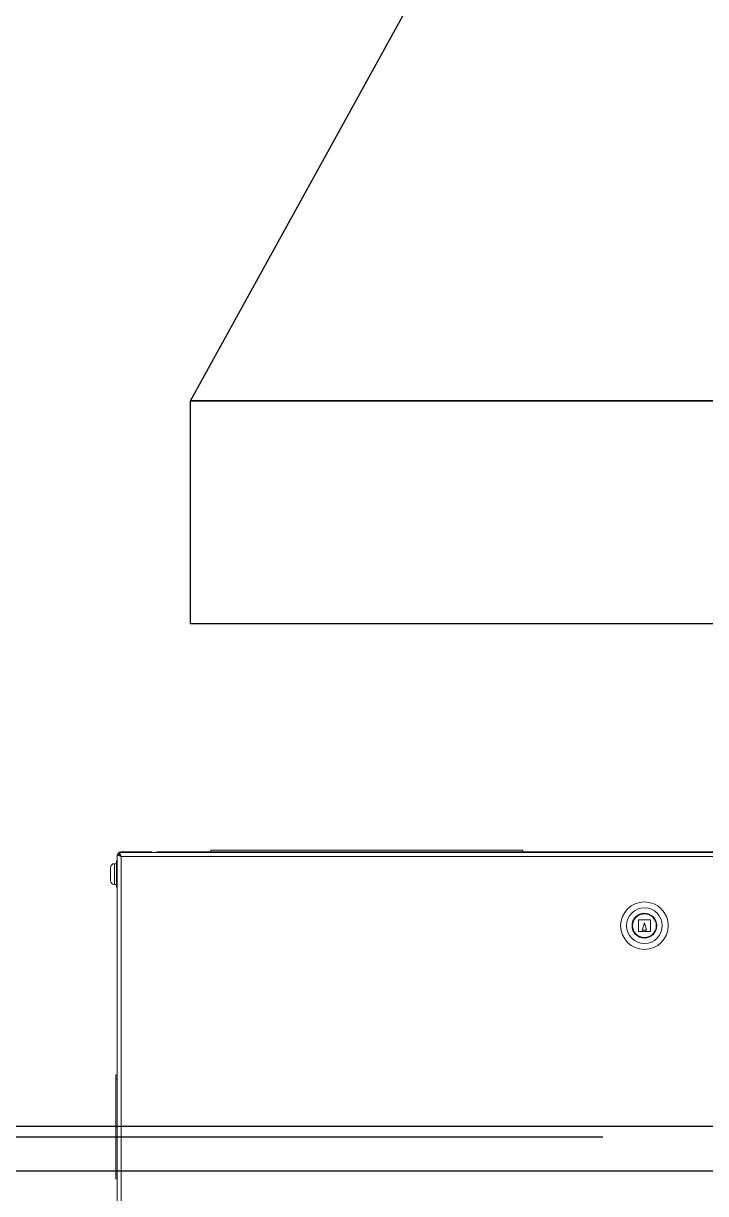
# Model space of a CAD drawing. Extents: x -76427 to 292734, y -42117 to 131250.
# Drawn here: x 7472 to 7931, y -37493 to -36705 of the extents above; entities that cross this region are included whole.
import ezdxf
from ezdxf.xclip import XClip

# ---------------------------------------------------------------- set-up
doc = ezdxf.new("R2010")
doc.units = 0
doc.header["$LTSCALE"] = 10
doc.header["$XCLIPFRAME"] = 2
for name, color, linetype in [('TPH12-SEC-@E$0$SIN-M', 252, 'Continuous'), ('TPH12-SEC-@E$0$SUGATA3', 252, 'Continuous'), ('XFM7P10PV$0$U-PV-EXH', 252, 'Continuous'), ('XFM7P10PV-200K$0$U-PV-EXH', 7, 'Continuous')]:
    doc.layers.add(name, color=color, linetype=linetype)
doc.layers.add('XFM7P10PV$0$PV-EQ(50K)', color=252, linetype='Continuous', lineweight=9)
doc.layers.add('XFM7P10PV-200K$0$PV-EQ(50K)', color=22, linetype='Continuous', lineweight=9)

# ---------------------------------------------------------------- blocks, each defined once
blk = doc.blocks.new('TPH12-SEC-@E')
at = {"layer": 'TPH12-SEC-@E$0$SIN-M'}
blk.add_line((37061.77, 385100), (35761.77, 385100), dxfattribs=at)
at = {"layer": 'TPH12-SEC-@E$0$SUGATA3'}
for p, q in [((37642.5, 385107.07), (28857.5, 385107.07)), ((37642.5, 385077.07), (28850, 385077.07))]:
    blk.add_line(p, q, dxfattribs=at)
blk = doc.blocks.new('XFM7P10PV-200K$0$A$C19c91066')
for p, q in [((6.45, 132.82), (6.45, 1465.18)), ((7.7, 1465.18), (6.45, 1465.18)), ((7.77, 1466.5), (715.13, 1466.5)), ((7.77, 1465.25), (7.77, 1466.5)), ((7.77, 1464.9), (7.77, 1465.25)), ((9.2, 1467), (9.2, 1466.5)), ((9.2, 1467), (28.7, 1467)), ((28.7, 1466.5), (28.7, 1467)), ((34.2, 1467), (1398.7, 1467)), ((34.2, 1467), (1398.7, 1467)), ((279.45, 1468), (69.45, 1468)), ((69.45, 1467), (69.45, 1468)), ((279.45, 1467), (279.45, 1468)), ((4.61, 1459), (4.61, 1445)), ((4.61, 1459), (5.95, 1459)), ((5.95, 1443.1), (5.95, 1460.9)), ((5.95, 1460.9), (6.45, 1460.9)), ((713.7, 1463.75), (9.2, 1463.75)), ((9.2, 1463.75), (9.2, 134.25)), ((2.05, 1447.56), (2.05, 1456.44)), ((4.61, 1445), (5.95, 1445)), ((5.95, 1443.1), (6.45, 1443.1)), ((357.25, 1421.3), (365.25, 1421.3)), ((357.25, 1413.3), (357.25, 1421.3)), ((359.75, 1414.3), (361.25, 1419.3)), ((361.25, 1419.3), (362.75, 1414.3)), ((365.25, 1421.3), (365.25, 1413.3)), ((365.25, 1413.3), (357.25, 1413.3)), ((362.75, 1414.3), (359.75, 1414.3)), ((5.65, 1314), (5.65, 1317)), ((6.45, 1317), (5.65, 1317)), ((5.65, 1314), (5.65, 1250)), ((6.45, 1314), (5.65, 1314)), ((5.65, 1247), (5.65, 1250)), ((6.45, 1250), (5.65, 1250)), ((6.45, 1247), (5.65, 1247))]:
    blk.add_line(p, q)
for radius in [16, 12, 8.35, 8.05, 8]:
    blk.add_circle((361.25, 1417.3), radius)
for centre, radius, start, end in [((28.7, 1464.25), 2.75, 54.90116, 90), ((4.61, 1456.44), 2.56, 90, 180), ((4.61, 1447.56), 2.56, 180, 270)]:
    blk.add_arc(centre, radius, start, end)
for points, knots in [([(6.45, 1465.18), (6.45, 1464.86), (7, 1464.54), (7.83, 1464.22), (8.24, 1464.07), (8.72, 1463.91), (9.2, 1463.75)], [0, 0, 0, 0, 1.048892, 1.048892, 1.048892, 1.570796, 1.570796, 1.570796, 1.570796]), ([(6.62, 1465.18), (6.84, 1465.78), (7.26, 1466.3), (7.81, 1466.62), (7.92, 1466.69), (8.04, 1466.74), (8.15, 1466.79)], [0.3446878, 0.3446878, 0.3446878, 0.3446878, 1.0417704, 1.0417704, 1.0417704, 1.1800519, 1.1800519, 1.1800519, 1.1800519]), ([(9.2, 1463.75), (8.59, 1464.12), (8, 1464.49), (7.79, 1464.86), (7.73, 1464.97), (7.7, 1465.07), (7.7, 1465.18)], [0, 0, 0, 0, 1.220509, 1.220509, 1.220509, 1.570796, 1.570796, 1.570796, 1.570796]), ([(9.2, 1463.75), (8.88, 1464.71), (8.56, 1465.65), (8.25, 1466.13), (8.09, 1466.37), (7.93, 1466.5), (7.77, 1466.5)], [0, 0, 0, 0, 1.048892, 1.048892, 1.048892, 1.570796, 1.570796, 1.570796, 1.570796]), ([(9.2, 1463.75), (8.83, 1464.36), (8.46, 1464.95), (8.09, 1465.16), (7.98, 1465.22), (7.88, 1465.25), (7.77, 1465.25)], [0, 0, 0, 0, 1.220509, 1.220509, 1.220509, 1.570796, 1.570796, 1.570796, 1.570796]), ([(32.62, 1466.5), (32.69, 1466.55), (32.76, 1466.59), (32.83, 1466.63), (33.24, 1466.87), (33.72, 1467), (34.2, 1467)], [-0.3899402, -0.3899402, -0.3899402, -0.3899402, -0.3322547, -0.3322547, -0.3322547, 0, 0, 0, 0]), ([(32.62, 1466.5), (32.69, 1466.55), (32.76, 1466.59), (32.83, 1466.63), (33.24, 1466.87), (33.72, 1467), (34.2, 1467)], [-0.3899402, -0.3899402, -0.3899402, -0.3899402, -0.3322547, -0.3322547, -0.3322547, 0, 0, 0, 0]), ([(33.64, 1466.5), (33.67, 1466.55), (33.7, 1466.59), (33.73, 1466.63), (33.88, 1466.87), (34.04, 1467), (34.2, 1467)], [-0.3899402, -0.3899402, -0.3899402, -0.3899402, -0.3322547, -0.3322547, -0.3322547, 0, 0, 0, 0]), ([(33.64, 1466.5), (33.67, 1466.55), (33.7, 1466.59), (33.73, 1466.63), (33.88, 1466.87), (34.04, 1467), (34.2, 1467)], [-0.3899402, -0.3899402, -0.3899402, -0.3899402, -0.3322547, -0.3322547, -0.3322547, 0, 0, 0, 0])]:
    blk.add_open_spline(points, degree=3, knots=knots)
for points in [[(7.7, 1465.15), (7.72, 1465.16), (7.75, 1465.17), (7.77, 1465.18)], [(8.15, 1466.79), (8.13, 1466.69), (8.11, 1466.6), (8.09, 1466.5)], [(8.15, 1466.79), (8.48, 1466.93), (8.84, 1467), (9.2, 1467)]]:
    blk.add_open_spline(points, degree=3)
blk = doc.blocks.new('XFM7P10PV-200K')
blk.add_line((8167.33, -36959.27, 0), (7584.33, -36959.27, 0))
at = {"layer": 'XFM7P10PV-200K$0$U-PV-EXH', "elevation": 0}
for points in [[(8167.33, -36959.27), (7584.33, -36959.27), (7734.33, -36686.77), (8017.33, -36686.77)], [(7584.33, -36959.27), (8167.33, -36959.27), (8167.33, -37109.27), (7584.33, -37109.27)]]:
    blk.add_lwpolyline(points, close=True, dxfattribs=at)
at = {"layer": 'XFM7P10PV-200K$0$PV-EQ(50K)'}
blk.add_blockref('XFM7P10PV-200K$0$A$C19c91066', (7528.55, -38729.63), dxfattribs=at)
blk = doc.blocks.new('XFM7P10PV$0$A$C19c91066')
for p, q in [((6.45, 132.82), (6.45, 1465.18)), ((7.7, 1465.18), (6.45, 1465.18)), ((7.77, 1466.5), (715.13, 1466.5)), ((7.77, 1465.25), (7.77, 1466.5)), ((7.77, 1464.9), (7.77, 1465.25)), ((9.2, 1467), (9.2, 1466.5)), ((9.2, 1467), (28.7, 1467)), ((28.7, 1466.5), (28.7, 1467)), ((34.2, 1467), (1398.7, 1467)), ((34.2, 1467), (1398.7, 1467)), ((279.45, 1468), (69.45, 1468)), ((69.45, 1467), (69.45, 1468)), ((279.45, 1467), (279.45, 1468)), ((4.61, 1459), (4.61, 1445)), ((4.61, 1459), (5.95, 1459)), ((5.95, 1443.1), (5.95, 1460.9)), ((5.95, 1460.9), (6.45, 1460.9)), ((713.7, 1463.75), (9.2, 1463.75)), ((9.2, 1463.75), (9.2, 134.25)), ((2.05, 1447.56), (2.05, 1456.44)), ((4.61, 1445), (5.95, 1445)), ((5.95, 1443.1), (6.45, 1443.1)), ((357.25, 1421.3), (365.25, 1421.3)), ((357.25, 1413.3), (357.25, 1421.3)), ((359.75, 1414.3), (361.25, 1419.3)), ((361.25, 1419.3), (362.75, 1414.3)), ((365.25, 1421.3), (365.25, 1413.3)), ((365.25, 1413.3), (357.25, 1413.3)), ((362.75, 1414.3), (359.75, 1414.3)), ((5.65, 1314), (5.65, 1317)), ((6.45, 1317), (5.65, 1317)), ((5.65, 1314), (5.65, 1250)), ((6.45, 1314), (5.65, 1314)), ((5.65, 1247), (5.65, 1250)), ((6.45, 1250), (5.65, 1250)), ((6.45, 1247), (5.65, 1247))]:
    blk.add_line(p, q)
for radius in [16, 12, 8.35, 8.05, 8]:
    blk.add_circle((361.25, 1417.3), radius)
for centre, radius, start, end in [((28.7, 1464.25), 2.75, 54.90116, 90), ((4.61, 1456.44), 2.56, 90, 180), ((4.61, 1447.56), 2.56, 180, 270)]:
    blk.add_arc(centre, radius, start, end)
for points, knots in [([(6.45, 1465.18), (6.45, 1464.86), (7, 1464.54), (7.83, 1464.22), (8.24, 1464.07), (8.72, 1463.91), (9.2, 1463.75)], [0, 0, 0, 0, 1.048892, 1.048892, 1.048892, 1.570796, 1.570796, 1.570796, 1.570796]), ([(6.62, 1465.18), (6.84, 1465.78), (7.26, 1466.3), (7.81, 1466.62), (7.92, 1466.69), (8.04, 1466.74), (8.15, 1466.79)], [0.3446878, 0.3446878, 0.3446878, 0.3446878, 1.0417704, 1.0417704, 1.0417704, 1.1800519, 1.1800519, 1.1800519, 1.1800519]), ([(9.2, 1463.75), (8.59, 1464.12), (8, 1464.49), (7.79, 1464.86), (7.73, 1464.97), (7.7, 1465.07), (7.7, 1465.18)], [0, 0, 0, 0, 1.220509, 1.220509, 1.220509, 1.570796, 1.570796, 1.570796, 1.570796]), ([(9.2, 1463.75), (8.88, 1464.71), (8.56, 1465.65), (8.25, 1466.13), (8.09, 1466.37), (7.93, 1466.5), (7.77, 1466.5)], [0, 0, 0, 0, 1.048892, 1.048892, 1.048892, 1.570796, 1.570796, 1.570796, 1.570796]), ([(9.2, 1463.75), (8.83, 1464.36), (8.46, 1464.95), (8.09, 1465.16), (7.98, 1465.22), (7.88, 1465.25), (7.77, 1465.25)], [0, 0, 0, 0, 1.220509, 1.220509, 1.220509, 1.570796, 1.570796, 1.570796, 1.570796]), ([(32.62, 1466.5), (32.69, 1466.55), (32.76, 1466.59), (32.83, 1466.63), (33.24, 1466.87), (33.72, 1467), (34.2, 1467)], [-0.3899402, -0.3899402, -0.3899402, -0.3899402, -0.3322547, -0.3322547, -0.3322547, 0, 0, 0, 0]), ([(32.62, 1466.5), (32.69, 1466.55), (32.76, 1466.59), (32.83, 1466.63), (33.24, 1466.87), (33.72, 1467), (34.2, 1467)], [-0.3899402, -0.3899402, -0.3899402, -0.3899402, -0.3322547, -0.3322547, -0.3322547, 0, 0, 0, 0]), ([(33.64, 1466.5), (33.67, 1466.55), (33.7, 1466.59), (33.73, 1466.63), (33.88, 1466.87), (34.04, 1467), (34.2, 1467)], [-0.3899402, -0.3899402, -0.3899402, -0.3899402, -0.3322547, -0.3322547, -0.3322547, 0, 0, 0, 0]), ([(33.64, 1466.5), (33.67, 1466.55), (33.7, 1466.59), (33.73, 1466.63), (33.88, 1466.87), (34.04, 1467), (34.2, 1467)], [-0.3899402, -0.3899402, -0.3899402, -0.3899402, -0.3322547, -0.3322547, -0.3322547, 0, 0, 0, 0])]:
    blk.add_open_spline(points, degree=3, knots=knots)
for points in [[(7.7, 1465.15), (7.72, 1465.16), (7.75, 1465.17), (7.77, 1465.18)], [(8.15, 1466.79), (8.13, 1466.69), (8.11, 1466.6), (8.09, 1466.5)], [(8.15, 1466.79), (8.48, 1466.93), (8.84, 1467), (9.2, 1467)]]:
    blk.add_open_spline(points, degree=3)
blk = doc.blocks.new('XFM7P10PV')
blk.add_line((8167.33, -36959.27, 0), (7584.33, -36959.27, 0))
at = {"layer": 'XFM7P10PV$0$U-PV-EXH', "elevation": 0}
for points in [[(8167.33, -36959.27), (7584.33, -36959.27), (7734.33, -36686.77), (8017.33, -36686.77)], [(7584.33, -36959.27), (8167.33, -36959.27), (8167.33, -37109.27), (7584.33, -37109.27)]]:
    blk.add_lwpolyline(points, close=True, dxfattribs=at)
at = {"layer": 'XFM7P10PV$0$PV-EQ(50K)'}
blk.add_blockref('XFM7P10PV$0$A$C19c91066', (7528.55, -38729.63), dxfattribs=at)

msp = doc.modelspace()

# ---------------------------------------------------------------- block references
for name in ['XFM7P10PV', 'XFM7P10PV-200K']:
    msp.add_blockref(name, (0, 0))
ref = msp.add_blockref('TPH12-SEC-@E', (-29200, -422554.63))
XClip(ref).set_block_clipping_path([(33964.7926547826, 380750.0000000001), (50300, 392150)])

doc.saveas('drawing.dxf')
